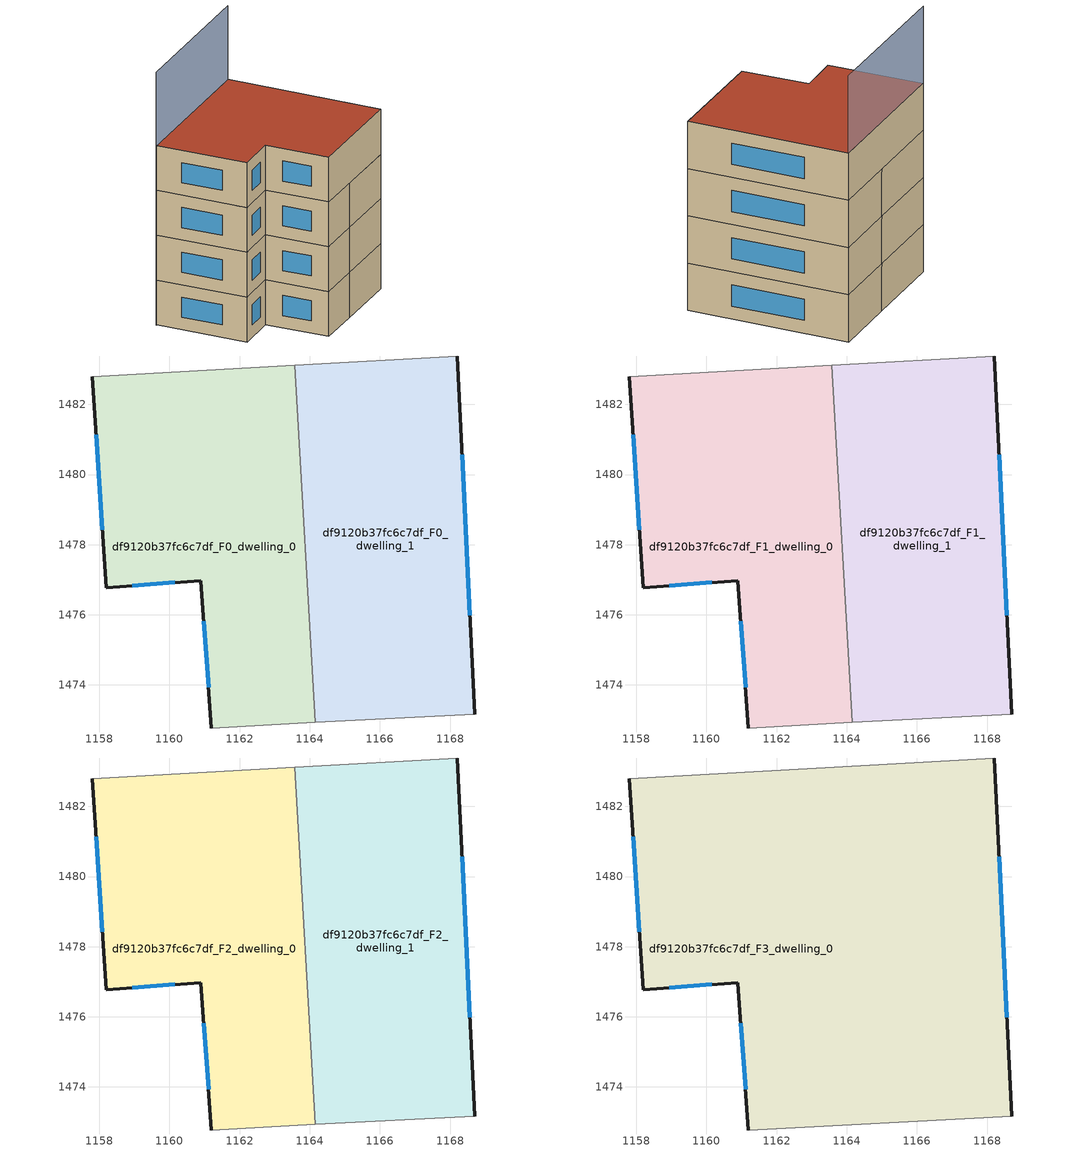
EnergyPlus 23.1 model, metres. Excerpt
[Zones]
df9120b37fc6c7df_F0_dwelling_0
 floor ground (EU_floor_Construction): 1163.57,1483.11 1164.15,1472.93 1161.2,1472.77 1160.9,1476.98 1158.2,1476.78 1157.8,1482.78 z0
 wall outside (EU_wall_Construction): 1157.8,1482.78 1158.2,1476.78 1160.9,1476.98 1161.2,1472.77 z0:3
 wall adiabatic (EU_wall_Construction): 1163.57,1483.11 1157.8,1482.78 / 1161.2,1472.77 1164.15,1472.93 z0:3
 wall to df9120b37fc6c7df_F0_dwelling_1 (EU_wall_Construction): 1164.15,1472.93 1163.57,1483.11 z0:3
 window (EU_Window_Construction): 1157.91,1481.13 1158.09,1478.43 / 1160.98,1475.82 1161.12,1473.93 / 1158.94,1476.83 1160.15,1476.92 z0.83:2.17
df9120b37fc6c7df_F0_dwelling_1
 floor ground (EU_floor_Construction): 1168.21,1483.38 1168.7,1473.17 1164.15,1472.93 1163.57,1483.11 z0
 wall outside (EU_wall_Construction): 1168.7,1473.17 1168.21,1483.38 z0:3
 wall adiabatic (EU_wall_Construction): 1168.21,1483.38 1163.57,1483.11 / 1164.15,1472.93 1168.7,1473.17 z0:3
 window (EU_Window_Construction): 1168.57,1475.98 1168.34,1480.57 z0.83:2.17
df9120b37fc6c7df_F1_dwelling_0
 floor to df9120b37fc6c7df_F0_dwelling_0 (EU_floor_Construction): 1163.57,1483.11 1164.15,1472.93 1161.2,1472.77 1160.9,1476.98 1158.2,1476.78 1157.8,1482.78 z3
 wall outside (EU_wall_Construction): 1157.8,1482.78 1158.2,1476.78 1160.9,1476.98 1161.2,1472.77 z3:6
 wall adiabatic (EU_wall_Construction): 1163.57,1483.11 1157.8,1482.78 / 1161.2,1472.77 1164.15,1472.93 z3:6
 wall to df9120b37fc6c7df_F1_dwelling_1 (EU_wall_Construction): 1164.15,1472.93 1163.57,1483.11 z3:6
 window (EU_Window_Construction): 1157.91,1481.13 1158.09,1478.43 / 1160.98,1475.82 1161.12,1473.93 / 1158.94,1476.83 1160.15,1476.92 z3.83:5.17
df9120b37fc6c7df_F1_dwelling_1
 floor to df9120b37fc6c7df_F0_dwelling_1 (EU_floor_Construction): 1168.21,1483.38 1168.7,1473.17 1164.15,1472.93 1163.57,1483.11 z3
 wall outside (EU_wall_Construction): 1168.7,1473.17 1168.21,1483.38 z3:6
 wall adiabatic (EU_wall_Construction): 1168.21,1483.38 1163.57,1483.11 / 1164.15,1472.93 1168.7,1473.17 z3:6
 window (EU_Window_Construction): 1168.57,1475.98 1168.34,1480.57 z3.83:5.17
df9120b37fc6c7df_F2_dwelling_0
 floor to df9120b37fc6c7df_F1_dwelling_0 (EU_floor_Construction): 1163.57,1483.11 1164.15,1472.93 1161.2,1472.77 1160.9,1476.98 1158.2,1476.78 1157.8,1482.78 z6
 wall outside (EU_wall_Construction): 1157.8,1482.78 1158.2,1476.78 1160.9,1476.98 1161.2,1472.77 z6:9
 wall adiabatic (EU_wall_Construction): 1163.57,1483.11 1157.8,1482.78 / 1161.2,1472.77 1164.15,1472.93 z6:9
 wall to df9120b37fc6c7df_F2_dwelling_1 (EU_wall_Construction): 1164.15,1472.93 1163.57,1483.11 z6:9
 window (EU_Window_Construction): 1157.91,1481.13 1158.09,1478.43 / 1160.98,1475.82 1161.12,1473.93 / 1158.94,1476.83 1160.15,1476.92 z6.83:8.17
df9120b37fc6c7df_F2_dwelling_1
 floor to df9120b37fc6c7df_F1_dwelling_1 (EU_floor_Construction): 1168.21,1483.38 1168.7,1473.17 1164.15,1472.93 1163.57,1483.11 z6
 wall outside (EU_wall_Construction): 1168.7,1473.17 1168.21,1483.38 z6:9
 wall adiabatic (EU_wall_Construction): 1168.21,1483.38 1163.57,1483.11 / 1164.15,1472.93 1168.7,1473.17 z6:9
 window (EU_Window_Construction): 1168.57,1475.98 1168.34,1480.57 z6.83:8.17
df9120b37fc6c7df_F3_dwelling_0
 floor to df9120b37fc6c7df_F2_dwelling_0 (EU_floor_Construction): 1163.57,1483.11 1164.15,1472.93 1161.2,1472.77 1160.9,1476.98 1158.2,1476.78 1157.8,1482.78 z9
 floor to df9120b37fc6c7df_F2_dwelling_1 (EU_floor_Construction): 1168.21,1483.38 1168.7,1473.17 1164.15,1472.93 1163.57,1483.11 z9
 wall outside (EU_wall_Construction): 1157.8,1482.78 1158.2,1476.78 1160.9,1476.98 1161.2,1472.77 / 1168.7,1473.17 1168.21,1483.38 z9:12
 wall adiabatic (EU_wall_Construction): 1168.21,1483.38 1157.8,1482.78 / 1161.2,1472.77 1168.7,1473.17 z9:12
 window (EU_Window_Construction): 1158.94,1476.83 1160.15,1476.92 / 1157.91,1481.13 1158.09,1478.43 / 1168.57,1475.98 1168.34,1480.57 / 1160.98,1475.82 1161.12,1473.93 z9.83:11.17
 roof outside (EU_roof_Construction): 1168.7,1473.17 1168.21,1483.38 1157.8,1482.78 1158.2,1476.78 1160.9,1476.98 1161.2,1472.77 z12
shading: 1168.21,1483.35 1157.79,1482.78 z0:16.9
[Building]
EU S2 Campaign: North Axis=0; Terrain=City; Solar Distribution=FullExterior
[Site:Location]
Lyon-Bron: Latitude=45.75; Longitude=5; Time Zone=1; Elevation=198
[SizingPeriod:WeatherFileDays]
AnnualSizingPeriod: Begin Month=1; Begin Day of Month=1; End Month=12; End Day of Month=31; Day of Week for Start Day=Monday; Use Weather File Daylight Saving Period=No; Use Weather File Rain and Snow Indicators=No
[MATERIAL]
EU_InternalMass_Material: Roughness=MediumRough; Thickness=0.1; Conductivity=1; Density=1800; Specific Heat=900; Thermal Absorptance=0.9; Solar Absorptance=0.7; Visible Absorptance=0.7
[MATERIAL:NOMASS] Roughness=MediumRough; Thermal Absorptance=0.9; Solar Absorptance=0.7; Visible Absorptance=0.7
Name | Thermal Resistance
EU_wall_NoMass | 0.87146
EU_roof_NoMass | 0.842276
EU_floor_NoMass | 0.496999
[WINDOWMATERIAL:SIMPLEGLAZINGSYSTEM]
EU_Window_SimpleGlazing: UFactor=2.2525; Solar Heat Gain Coefficient=0.76; Visible Transmittance=0.76
[CONSTRUCTION]
EU_wall_Construction: EU_wall_NoMass
EU_roof_Construction: EU_roof_NoMass
EU_floor_Construction: EU_floor_NoMass
EU_Window_Construction: EU_Window_SimpleGlazing
EU_InternalMass_Construction: EU_InternalMass_Material
[ZONE] Type=1; Multiplier=1; Ceiling Height=autocalculate; Floor Area=autocalculate; Part of Total Floor Area=Yes
Name | Volume
df9120b37fc6c7df_F0_dwelling_0 | 141.026
df9120b37fc6c7df_F1_dwelling_0; df9120b37fc6c7df_F2_dwelling_0 | 141.027
df9120b37fc6c7df_F3_dwelling_0 | 282.037
df9120b37fc6c7df_F0_dwelling_1 | 141.01
df9120b37fc6c7df_F1_dwelling_1; df9120b37fc6c7df_F2_dwelling_1 | 141.012
[INTERNALMASS] Construction=EU_InternalMass_Construction
Name | Zone or ZoneList | Surface Area
df9120b37fc6c7df_F0_dwelling_0_EU_InternalMass | df9120b37fc6c7df_F0_dwelling_0 | 47.0088
df9120b37fc6c7df_F0_dwelling_1_EU_InternalMass | df9120b37fc6c7df_F0_dwelling_1 | 47.0038
df9120b37fc6c7df_F1_dwelling_0_EU_InternalMass | df9120b37fc6c7df_F1_dwelling_0 | 47.0088
df9120b37fc6c7df_F1_dwelling_1_EU_InternalMass | df9120b37fc6c7df_F1_dwelling_1 | 47.0038
df9120b37fc6c7df_F2_dwelling_0_EU_InternalMass | df9120b37fc6c7df_F2_dwelling_0 | 47.0088
df9120b37fc6c7df_F2_dwelling_1_EU_InternalMass | df9120b37fc6c7df_F2_dwelling_1 | 47.0038
df9120b37fc6c7df_F3_dwelling_0_EU_InternalMass | df9120b37fc6c7df_F3_dwelling_0 | 94.0122
[OTHEREQUIPMENT] Fuel Type=Electricity; Design Level Calculation Method=Watts/Area; Power per Zone Floor Area=1; Fraction Latent=0; Fraction Radiant=0; Fraction Lost=0; Carbon Dioxide Generation Rate=0; EndUse Subcategory=EU_Step8_InternalGains
Name | Zone or ZoneList or Space or SpaceList | Schedule
EU_Step8_InternalGain_df9120b37fc6c7df_F0_dwelling_0_f000 | df9120b37fc6c7df_F0_dwelling_0 | EU_Step8_GainSchedule_df9120b37fc6c7df_F0_dwelling_0_f000
EU_Step8_InternalGain_df9120b37fc6c7df_F0_dwelling_1_f000 | df9120b37fc6c7df_F0_dwelling_1 | EU_Step8_GainSchedule_df9120b37fc6c7df_F0_dwelling_1_f000
EU_Step8_InternalGain_df9120b37fc6c7df_F1_dwelling_0_f000 | df9120b37fc6c7df_F1_dwelling_0 | EU_Step8_GainSchedule_df9120b37fc6c7df_F1_dwelling_0_f000
EU_Step8_InternalGain_df9120b37fc6c7df_F1_dwelling_1_f000 | df9120b37fc6c7df_F1_dwelling_1 | EU_Step8_GainSchedule_df9120b37fc6c7df_F1_dwelling_1_f000
EU_Step8_InternalGain_df9120b37fc6c7df_F2_dwelling_0_f000 | df9120b37fc6c7df_F2_dwelling_0 | EU_Step8_GainSchedule_df9120b37fc6c7df_F2_dwelling_0_f000
EU_Step8_InternalGain_df9120b37fc6c7df_F2_dwelling_1_f000 | df9120b37fc6c7df_F2_dwelling_1 | EU_Step8_GainSchedule_df9120b37fc6c7df_F2_dwelling_1_f000
EU_Step8_InternalGain_df9120b37fc6c7df_F3_dwelling_0_f000 | df9120b37fc6c7df_F3_dwelling_0 | EU_Step8_GainSchedule_df9120b37fc6c7df_F3_dwelling_0_f000
[ZONEVENTILATION:DESIGNFLOWRATE] Schedule=EU_AlwaysOn; Design Flow Rate Calculation Method=AirChanges/Hour; Air Changes per Hour=0.425; Ventilation Type=Natural; Fan Pressure Rise=0; Fan Total Efficiency=1; Constant Term Coefficient=1; Temperature Term Coefficient=0; Velocity Term Coefficient=0; Velocity Squared Term Coefficient=0; Minimum Indoor Temperature=-100; Maximum Indoor Temperature=100; Delta Temperature=-100; Minimum Outdoor Temperature=-100; Maximum Outdoor Temperature=100; Maximum Wind Speed=40
Name | Zone or ZoneList or Space or SpaceList
EU_ConstantAir_df9120b37fc6c7df_F0_dwelling_0 | df9120b37fc6c7df_F0_dwelling_0
EU_ConstantAir_df9120b37fc6c7df_F0_dwelling_1 | df9120b37fc6c7df_F0_dwelling_1
EU_ConstantAir_df9120b37fc6c7df_F1_dwelling_0 | df9120b37fc6c7df_F1_dwelling_0
EU_ConstantAir_df9120b37fc6c7df_F1_dwelling_1 | df9120b37fc6c7df_F1_dwelling_1
EU_ConstantAir_df9120b37fc6c7df_F2_dwelling_0 | df9120b37fc6c7df_F2_dwelling_0
EU_ConstantAir_df9120b37fc6c7df_F2_dwelling_1 | df9120b37fc6c7df_F2_dwelling_1
EU_ConstantAir_df9120b37fc6c7df_F3_dwelling_0 | df9120b37fc6c7df_F3_dwelling_0
[HVACTEMPLATE:THERMOSTAT] Constant Heating Setpoint=20; Constant Cooling Setpoint=50
EU_HeatOnly_df9120b37fc6c7df_F0_dwelling_0; EU_HeatOnly_df9120b37fc6c7df_F0_dwelling_1; EU_HeatOnly_df9120b37fc6c7df_F1_dwelling_0; EU_HeatOnly_df9120b37fc6c7df_F1_dwelling_1; EU_HeatOnly_df9120b37fc6c7df_F2_dwelling_0; EU_HeatOnly_df9120b37fc6c7df_F2_dwelling_1; EU_HeatOnly_df9120b37fc6c7df_F3_dwelling_0
[HVACTEMPLATE:ZONE:IDEALLOADSAIRSYSTEM] System Availability Schedule=EU_AlwaysOn; Maximum Heating Supply Air Temperature=50; Minimum Cooling Supply Air Temperature=13; Maximum Heating Supply Air Humidity Ratio=0.0156; Minimum Cooling Supply Air Humidity Ratio=0.0077; Heating Limit=NoLimit; Cooling Limit=NoLimit; Heating Availability Schedule=EU_AlwaysOn; Cooling Availability Schedule=EU_CoolingOff; Dehumidification Control Type=ConstantSensibleHeatRatio; Cooling Sensible Heat Ratio=0.7; Dehumidification Setpoint=60; Humidification Control Type=None; Humidification Setpoint=30; Outdoor Air Method=None; Outdoor Air Flow Rate per Person=0.00944; Outdoor Air Flow Rate per Zone Floor Area=0; Outdoor Air Flow Rate per Zone=0; Demand Controlled Ventilation Type=None; Outdoor Air Economizer Type=NoEconomizer; Heat Recovery Type=None; Sensible Heat Recovery Effectiveness=0.7; Latent Heat Recovery Effectiveness=0.65
Name | Template Thermostat
df9120b37fc6c7df_F0_dwelling_0 | EU_HeatOnly_df9120b37fc6c7df_F0_dwelling_0
df9120b37fc6c7df_F0_dwelling_1 | EU_HeatOnly_df9120b37fc6c7df_F0_dwelling_1
df9120b37fc6c7df_F1_dwelling_0 | EU_HeatOnly_df9120b37fc6c7df_F1_dwelling_0
df9120b37fc6c7df_F1_dwelling_1 | EU_HeatOnly_df9120b37fc6c7df_F1_dwelling_1
df9120b37fc6c7df_F2_dwelling_0 | EU_HeatOnly_df9120b37fc6c7df_F2_dwelling_0
df9120b37fc6c7df_F2_dwelling_1 | EU_HeatOnly_df9120b37fc6c7df_F2_dwelling_1
df9120b37fc6c7df_F3_dwelling_0 | EU_HeatOnly_df9120b37fc6c7df_F3_dwelling_0
[SIZING:ZONE] Zone Cooling Design Supply Air Temperature Input Method=SupplyAirTemperature; Zone Cooling Design Supply Air Temperature=13; Zone Heating Design Supply Air Temperature Input Method=SupplyAirTemperature; Zone Heating Design Supply Air Temperature=50; Zone Cooling Design Supply Air Humidity Ratio=0.008; Zone Heating Design Supply Air Humidity Ratio=0.008; Cooling Design Air Flow Method=DesignDay; Cooling Design Air Flow Rate=0; Cooling Minimum Air Flow per Zone Floor Area=0.000762; Cooling Minimum Air Flow=0; Cooling Minimum Air Flow Fraction=0.2; Heating Design Air Flow Method=DesignDay; Heating Design Air Flow Rate=0; Heating Maximum Air Flow per Zone Floor Area=0.002032; Heating Maximum Air Flow=0.141576; Heating Maximum Air Flow Fraction=0.3; Account for Dedicated Outdoor Air System=No; Dedicated Outdoor Air System Control Strategy=NeutralSupplyAir; Dedicated Outdoor Air Low Setpoint Temperature for Design=autosize; Dedicated Outdoor Air High Setpoint Temperature for Design=autosize; Zone Load Sizing Method=Sensible Load Only No Latent Load; Zone Latent Cooling Design Supply Air Humidity Ratio Input Method=HumidityRatioDifference; Zone Cooling Design Supply Air Humidity Ratio Difference=0.005; Zone Latent Heating Design Supply Air Humidity Ratio Input Method=HumidityRatioDifference; Zone Humidification Design Supply Air Humidity Ratio Difference=0.005
df9120b37fc6c7df_F0_dwelling_0; df9120b37fc6c7df_F0_dwelling_1; df9120b37fc6c7df_F1_dwelling_0; df9120b37fc6c7df_F1_dwelling_1; df9120b37fc6c7df_F2_dwelling_0; df9120b37fc6c7df_F2_dwelling_1; df9120b37fc6c7df_F3_dwelling_0
[SCHEDULE:CONSTANT]
Name | Hourly Value
EU_AlwaysOn | 1
EU_CoolingOff | 0
[SCHEDULE:FILE] Column Number=1; Rows to Skip at Top=0; Number of Hours of Data=8760; Column Separator=Comma; Interpolate to Timestep=No; Minutes per Item=60; Adjust Schedule for Daylight Savings=Yes
Name | File
EU_Step8_GainSchedule_df9120b37fc6c7df_F0_dwelling_0_f000 | ../../schedules/df9120b37fc6c7df/df9120b37fc6c7df_F0_dwelling_0_f000_gain.csv
EU_Step8_GainSchedule_df9120b37fc6c7df_F0_dwelling_1_f000 | ../../schedules/df9120b37fc6c7df/df9120b37fc6c7df_F0_dwelling_1_f000_gain.csv
EU_Step8_GainSchedule_df9120b37fc6c7df_F1_dwelling_0_f000 | ../../schedules/df9120b37fc6c7df/df9120b37fc6c7df_F1_dwelling_0_f000_gain.csv
EU_Step8_GainSchedule_df9120b37fc6c7df_F1_dwelling_1_f000 | ../../schedules/df9120b37fc6c7df/df9120b37fc6c7df_F1_dwelling_1_f000_gain.csv
EU_Step8_GainSchedule_df9120b37fc6c7df_F2_dwelling_0_f000 | ../../schedules/df9120b37fc6c7df/df9120b37fc6c7df_F2_dwelling_0_f000_gain.csv
EU_Step8_GainSchedule_df9120b37fc6c7df_F2_dwelling_1_f000 | ../../schedules/df9120b37fc6c7df/df9120b37fc6c7df_F2_dwelling_1_f000_gain.csv
EU_Step8_GainSchedule_df9120b37fc6c7df_F3_dwelling_0_f000 | ../../schedules/df9120b37fc6c7df/df9120b37fc6c7df_F3_dwelling_0_f000_gain.csv
